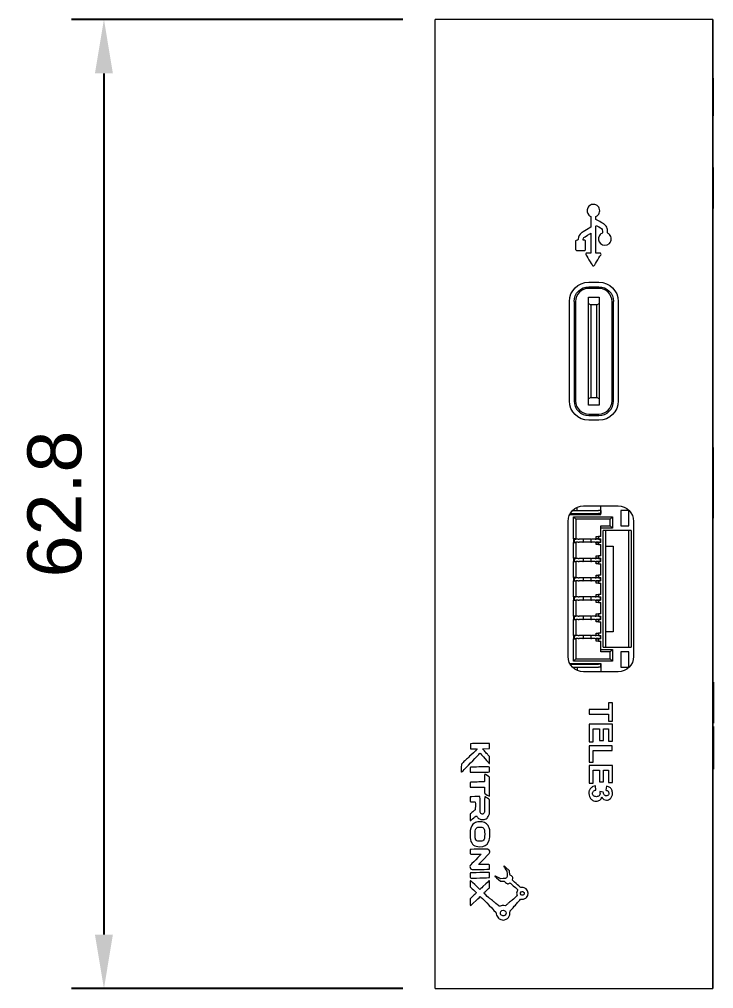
# Model space of a CAD drawing. Header units: millimetres. Extents: x 0 to 297, y 0 to 210.
# Drawn here: x 185.3 to 230.3, y 94.5 to 157.3 of the extents above; entities that cross this region are included whole.
import ezdxf

# ---------------------------------------------------------------- set-up
doc = ezdxf.new("R2010")
doc.units = ezdxf.units.MM
doc.header["$LTSCALE"] = 0.75
doc.layers.add('FD_Dimensions', color=7, linetype='Continuous', lineweight=13)
doc.layers.add('Visible', color=7, linetype='Continuous', lineweight=13)
doc.styles.get("Standard").update_dxf_attribs({"font": 'arial.ttf'})
doc.dimstyles.new('Dim-ISO-25', dxfattribs={"dimtxt": 3.5, "dimasz": 3.5, "dimexe": 2.1, "dimexo": 2.1, "dimgap": 1.4, "dimtad": 1, "dimzin": 12, "dimdsep": 46, "dimtxsty": 'Standard', "dimcen": 0, "dimazin": 3, "dimtp": 0.1, "dimtm": 0.1, "dimtfac": 0.714286, "dimtmove": 0, "dimatfit": 3, "dimfxl": 1, "dimtzin": 12, "dimarcsym": 0})

# ---------------------------------------------------------------- blocks, each defined once
blk = doc.blocks.new('*D11')
at = {"layer": 'Defpoints', "color": 0, "transparency": 16777216}
for p in [(212.286949, 157.340814), (190.797704, 94.540814), (212.286949, 94.540814)]:
    blk.add_point(p, dxfattribs=at)
at = {"layer": 'FD_Dimensions', "color": 0, "lineweight": -2, "transparency": 16777216}
for p, q in [((210.186949, 157.340814), (188.697704, 157.340814)), ((190.797704, 153.840814), (190.797704, 98.040814)), ((210.186949, 94.540814), (188.697704, 94.540814))]:
    blk.add_line(p, q, dxfattribs=at)
at = {"layer": 'FD_Dimensions', "color": 0, "transparency": 16777216}
for points in [[(190.21437, 153.840814), (191.381037, 153.840814), (190.797704, 157.340814)], [(190.21437, 98.040814), (191.381037, 98.040814), (190.797704, 94.540814)]]:
    blk.add_solid(points, dxfattribs=at)
at = {"layer": 'FD_Dimensions', "color": 0, "transparency": 16777216, "insert": (187.610698, 125.940814), "char_height": 3.5, "attachment_point": 5, "rotation": 90}
blk.add_mtext('62.8', dxfattribs=at)

msp = doc.modelspace()

# ---------------------------------------------------------------- linework, layer by layer
at = {"layer": 'Visible', "extrusion": (1, -2e-16, 2.966e-13)}
for p, q in [((230.286, 157.341), (212.287, 157.341)), ((212.287, 153.941), (212.287, 157.341)), ((230.286, 157.341), (230.287, 157.34)), ((230.286, 153.941), (230.286, 157.341)), ((230.287, 157.34), (230.287, 153.941)), ((230.287, 154.541), (230.297, 154.541)), ((230.297, 153.541), (230.297, 154.541)), ((212.287, 97.941), (212.287, 153.941)), ((230.286, 153.941), (230.286, 97.941)), ((230.287, 97.941), (230.287, 153.941)), ((230.297, 153.541), (230.297, 151.091)), ((230.297, 149.891), (230.297, 151.091)), ((230.287, 149.891), (230.297, 149.891)), ((230.287, 149.841), (230.297, 149.841)), ((230.297, 149.841), (230.297, 149.891)), ((230.287, 148.741), (230.297, 148.741)), ((230.297, 147.741), (230.297, 148.741)), ((230.297, 147.741), (230.297, 145.091)), ((230.297, 144.091), (230.297, 145.091)), ((222.334, 144.583), (222.375, 144.561)), ((222.375, 144.561), (222.375, 143.876)), ((222.701, 144.561), (222.742, 144.583)), ((222.703, 144.468), (222.701, 144.561)), ((222.705, 144.376), (222.703, 144.468)), ((222.375, 143.876), (222.089, 143.705)), ((222.951, 144.239), (222.705, 144.376)), ((230.287, 144.091), (230.297, 144.091)), ((223.123, 143.501), (223.076, 143.473)), ((223.12, 143.603), (223.123, 143.501)), ((223.448, 143.5), (223.448, 143.618)), ((223.494, 143.472), (223.448, 143.5)), ((221.379, 142.694), (221.379, 142.42)), ((221.54, 143.032), (221.49, 143.032)), ((221.544, 143.108), (221.54, 143.032)), ((221.877, 143.032), (221.877, 143.082)), ((221.931, 143.032), (221.877, 143.032)), ((222.036, 142.987), (222.011, 143.009)), ((222.036, 142.418), (222.036, 142.987)), ((222.373, 142.843), (222.371, 142.204)), ((222.705, 142.204), (222.703, 143.096)), ((221.379, 142.42), (221.399, 142.399)), ((221.731, 142.372), (221.993, 142.375)), ((221.993, 142.375), (222.015, 142.396)), ((222.015, 142.396), (222.036, 142.418)), ((222.371, 142.204), (222.231, 142.2)), ((222.845, 142.2), (222.705, 142.204)), ((222.237, 140.311), (222.897, 140.311)), ((230.297, 140.613), (230.287, 140.613)), ((230.297, 136.575), (230.297, 140.613)), ((222.237, 140.011), (222.897, 140.011)), ((222.897, 139.911), (222.237, 139.911)), ((220.987, 132.621), (220.987, 139.061)), ((221.287, 139.061), (221.287, 132.621)), ((221.387, 139.061), (221.387, 132.621)), ((222.217, 139.341), (222.917, 139.341)), ((222.217, 138.928), (222.217, 139.341)), ((222.217, 132.754), (222.217, 138.928)), ((222.217, 138.928), (222.367, 138.841)), ((222.767, 138.841), (222.367, 138.841)), ((222.367, 138.841), (222.367, 132.841)), ((222.767, 138.841), (222.917, 138.928)), ((222.767, 132.841), (222.767, 138.841)), ((222.917, 139.341), (222.917, 138.928)), ((222.917, 138.928), (222.917, 132.754)), ((223.747, 132.621), (223.747, 139.061)), ((223.847, 132.621), (223.847, 139.061)), ((224.147, 139.061), (224.147, 132.621)), ((230.297, 136.575), (230.287, 136.575)), ((222.367, 132.841), (222.217, 132.754)), ((222.217, 132.341), (222.217, 132.754)), ((222.367, 132.841), (222.767, 132.841)), ((222.917, 132.754), (222.767, 132.841)), ((222.917, 132.754), (222.917, 132.341)), ((222.917, 132.341), (222.217, 132.341)), ((222.237, 131.771), (222.897, 131.771)), ((222.237, 131.671), (222.897, 131.671)), ((222.897, 131.371), (222.237, 131.371)), ((230.287, 129.61), (230.297, 129.61)), ((230.287, 129.607), (230.297, 129.607)), ((230.297, 129.61), (230.297, 129.607)), ((230.297, 129.607), (230.297, 125.026)), ((221.497, 125.516), (221.497, 125.732)), ((221.897, 125.816), (224.147, 125.816)), ((223.022, 125.266), (223.022, 125.816)), ((221.004, 125.266), (223.022, 125.266)), ((221.037, 125.316), (221.031, 125.316)), ((221.037, 125.316), (222.862, 125.316)), ((221.183, 125.516), (222.862, 125.516)), ((221.247, 123.676), (221.247, 125.116)), ((221.247, 125.116), (223.772, 125.116)), ((221.247, 125.116), (221.397, 124.966)), ((221.497, 125.266), (221.497, 125.316)), ((223.012, 125.516), (222.862, 125.516)), ((223.012, 125.316), (222.862, 125.316)), ((223.012, 125.516), (223.012, 125.316)), ((223.772, 125.116), (223.622, 124.966)), ((223.772, 125.116), (223.772, 124.366)), ((224.322, 125.516), (224.322, 124.516)), ((224.847, 125.516), (224.322, 125.516)), ((224.847, 124.516), (224.847, 125.516)), ((230.287, 125.026), (230.297, 125.026)), ((230.287, 125.024), (230.297, 125.024)), ((230.297, 125.026), (230.297, 125.024)), ((220.897, 116.066), (220.897, 124.816)), ((223.622, 124.966), (221.397, 124.966)), ((221.397, 124.966), (221.397, 123.676)), ((223.022, 124.516), (223.622, 124.516)), ((223.022, 124.366), (223.022, 124.516)), ((223.772, 124.366), (223.022, 124.366)), ((223.022, 123.826), (223.022, 124.366)), ((223.622, 124.516), (223.622, 124.966)), ((223.772, 124.366), (223.622, 124.516)), ((224.322, 124.516), (224.847, 124.516)), ((225.147, 124.816), (225.147, 116.066)), ((222.722, 123.676), (222.722, 123.826)), ((222.722, 123.826), (222.872, 123.826)), ((223.022, 123.826), (222.872, 123.826)), ((222.872, 123.826), (222.872, 123.676)), ((224.997, 124.216), (223.172, 124.216)), ((223.172, 116.666), (223.172, 124.216)), ((223.322, 124.216), (223.322, 123.216)), ((224.847, 116.666), (224.847, 124.216)), ((224.997, 124.216), (224.997, 116.666)), ((221.247, 123.676), (221.247, 123.456)), ((221.397, 123.676), (221.247, 123.676)), ((221.247, 123.456), (221.397, 123.456)), ((221.247, 122.426), (221.247, 123.456)), ((221.297, 123.666), (221.297, 123.466)), ((221.297, 123.666), (221.397, 123.666)), ((221.297, 123.466), (221.397, 123.466)), ((221.543, 123.666), (221.397, 123.666)), ((221.543, 123.466), (221.397, 123.466)), ((221.397, 123.456), (221.397, 122.426)), ((221.543, 123.666), (221.614, 123.666)), ((221.543, 123.466), (221.614, 123.466)), ((221.855, 123.666), (221.614, 123.666)), ((221.855, 123.466), (221.614, 123.466)), ((221.855, 123.666), (221.884, 123.666)), ((221.855, 123.466), (221.884, 123.466)), ((222.384, 123.666), (221.884, 123.666)), ((221.884, 123.666), (221.884, 123.466)), ((222.384, 123.466), (221.884, 123.466)), ((222.384, 123.666), (222.414, 123.666)), ((222.384, 123.666), (222.384, 123.466)), ((222.384, 123.466), (222.414, 123.466)), ((222.655, 123.666), (222.414, 123.666)), ((222.655, 123.466), (222.414, 123.466)), ((222.655, 123.666), (222.726, 123.666)), ((222.655, 123.466), (222.726, 123.466)), ((222.872, 123.676), (222.722, 123.676)), ((222.722, 123.456), (222.872, 123.456)), ((222.722, 123.306), (222.722, 123.456)), ((222.872, 123.306), (222.722, 123.306)), ((222.872, 123.666), (222.726, 123.666)), ((222.872, 123.466), (222.726, 123.466)), ((222.872, 123.676), (223.022, 123.676)), ((222.872, 123.666), (222.972, 123.666)), ((222.872, 123.466), (222.972, 123.466)), ((223.022, 123.456), (222.872, 123.456)), ((222.872, 123.456), (222.872, 123.306)), ((222.872, 123.306), (223.022, 123.306)), ((222.972, 123.666), (222.972, 123.466)), ((223.022, 123.456), (223.022, 123.676)), ((223.022, 122.576), (223.022, 123.306)), ((223.322, 123.216), (223.822, 123.216)), ((223.322, 123.216), (223.322, 117.666)), ((223.822, 123.216), (223.822, 117.666)), ((222.722, 122.426), (222.722, 122.576)), ((222.722, 122.576), (222.872, 122.576)), ((223.022, 122.576), (222.872, 122.576)), ((222.872, 122.576), (222.872, 122.426)), ((221.397, 122.426), (221.247, 122.426)), ((221.247, 122.426), (221.247, 122.206)), ((221.247, 122.206), (221.397, 122.206)), ((221.247, 121.176), (221.247, 122.206)), ((221.297, 122.416), (221.297, 122.216)), ((221.297, 122.416), (221.397, 122.416)), ((221.297, 122.216), (221.397, 122.216)), ((221.543, 122.416), (221.397, 122.416)), ((221.543, 122.216), (221.397, 122.216)), ((221.397, 122.206), (221.397, 121.176)), ((221.543, 122.416), (221.614, 122.416)), ((221.543, 122.216), (221.614, 122.216)), ((221.855, 122.416), (221.614, 122.416)), ((221.855, 122.216), (221.614, 122.216)), ((221.855, 122.416), (221.884, 122.416)), ((221.855, 122.216), (221.884, 122.216)), ((222.384, 122.416), (221.884, 122.416)), ((221.884, 122.416), (221.884, 122.216)), ((222.384, 122.216), (221.884, 122.216)), ((222.384, 122.416), (222.414, 122.416)), ((222.384, 122.416), (222.384, 122.216)), ((222.384, 122.216), (222.414, 122.216)), ((222.655, 122.416), (222.414, 122.416)), ((222.655, 122.216), (222.414, 122.216)), ((222.655, 122.416), (222.726, 122.416)), ((222.655, 122.216), (222.726, 122.216)), ((222.872, 122.426), (222.722, 122.426)), ((222.722, 122.206), (222.872, 122.206)), ((222.722, 122.056), (222.722, 122.206)), ((222.872, 122.056), (222.722, 122.056)), ((222.872, 122.416), (222.726, 122.416)), ((222.872, 122.216), (222.726, 122.216)), ((222.872, 122.426), (223.022, 122.426)), ((222.872, 122.416), (222.972, 122.416)), ((222.872, 122.216), (222.972, 122.216)), ((223.022, 122.206), (222.872, 122.206)), ((222.872, 122.206), (222.872, 122.056)), ((222.872, 122.056), (223.022, 122.056)), ((222.972, 122.416), (222.972, 122.216)), ((223.022, 122.206), (223.022, 122.426)), ((223.022, 121.326), (223.022, 122.056)), ((222.722, 121.176), (222.722, 121.326)), ((222.722, 121.326), (222.872, 121.326)), ((223.022, 121.326), (222.872, 121.326)), ((222.872, 121.326), (222.872, 121.176)), ((221.397, 121.176), (221.247, 121.176)), ((221.247, 121.176), (221.247, 120.956)), ((221.247, 120.956), (221.397, 120.956)), ((221.247, 119.926), (221.247, 120.956)), ((221.297, 121.166), (221.297, 120.966)), ((221.297, 121.166), (221.397, 121.166)), ((221.297, 120.966), (221.397, 120.966)), ((221.543, 121.166), (221.397, 121.166)), ((221.543, 120.966), (221.397, 120.966)), ((221.397, 120.956), (221.397, 119.926)), ((221.543, 121.166), (221.614, 121.166)), ((221.543, 120.966), (221.614, 120.966)), ((221.855, 121.166), (221.614, 121.166)), ((221.855, 120.966), (221.614, 120.966)), ((221.855, 121.166), (221.884, 121.166)), ((221.855, 120.966), (221.884, 120.966)), ((222.384, 121.166), (221.884, 121.166)), ((221.884, 121.166), (221.884, 120.966)), ((222.384, 120.966), (221.884, 120.966)), ((222.384, 121.166), (222.414, 121.166)), ((222.384, 121.166), (222.384, 120.966)), ((222.384, 120.966), (222.414, 120.966)), ((222.655, 121.166), (222.414, 121.166)), ((222.655, 120.966), (222.414, 120.966)), ((222.655, 121.166), (222.726, 121.166)), ((222.655, 120.966), (222.726, 120.966)), ((222.872, 121.176), (222.722, 121.176)), ((222.722, 120.956), (222.872, 120.956)), ((222.722, 120.806), (222.722, 120.956)), ((222.872, 120.806), (222.722, 120.806)), ((222.872, 121.166), (222.726, 121.166)), ((222.872, 120.966), (222.726, 120.966)), ((222.872, 121.176), (223.022, 121.176)), ((222.872, 121.166), (222.972, 121.166)), ((222.872, 120.966), (222.972, 120.966)), ((223.022, 120.956), (222.872, 120.956)), ((222.872, 120.956), (222.872, 120.806)), ((222.872, 120.806), (223.022, 120.806)), ((222.972, 121.166), (222.972, 120.966)), ((223.022, 120.956), (223.022, 121.176)), ((223.022, 120.076), (223.022, 120.806)), ((222.722, 119.926), (222.722, 120.076)), ((222.722, 120.076), (222.872, 120.076)), ((223.022, 120.076), (222.872, 120.076)), ((222.872, 120.076), (222.872, 119.926)), ((221.397, 119.926), (221.247, 119.926)), ((221.247, 119.926), (221.247, 119.706)), ((221.247, 119.706), (221.397, 119.706)), ((221.247, 118.676), (221.247, 119.706)), ((221.297, 119.916), (221.297, 119.716)), ((221.297, 119.916), (221.397, 119.916)), ((221.297, 119.716), (221.397, 119.716)), ((221.543, 119.916), (221.397, 119.916)), ((221.543, 119.716), (221.397, 119.716)), ((221.397, 119.706), (221.397, 118.676)), ((221.543, 119.916), (221.614, 119.916)), ((221.543, 119.716), (221.614, 119.716)), ((221.855, 119.916), (221.614, 119.916)), ((221.855, 119.716), (221.614, 119.716)), ((221.855, 119.916), (221.884, 119.916)), ((221.855, 119.716), (221.884, 119.716)), ((222.384, 119.916), (221.884, 119.916)), ((221.884, 119.916), (221.884, 119.716)), ((222.384, 119.716), (221.884, 119.716)), ((222.384, 119.916), (222.414, 119.916)), ((222.384, 119.916), (222.384, 119.716)), ((222.384, 119.716), (222.414, 119.716)), ((222.655, 119.916), (222.414, 119.916)), ((222.655, 119.716), (222.414, 119.716)), ((222.655, 119.916), (222.726, 119.916)), ((222.655, 119.716), (222.726, 119.716)), ((222.872, 119.926), (222.722, 119.926)), ((222.722, 119.706), (222.872, 119.706)), ((222.722, 119.556), (222.722, 119.706)), ((222.872, 119.556), (222.722, 119.556)), ((222.872, 119.916), (222.726, 119.916)), ((222.872, 119.716), (222.726, 119.716)), ((222.872, 119.926), (223.022, 119.926)), ((222.872, 119.916), (222.972, 119.916)), ((222.872, 119.716), (222.972, 119.716)), ((223.022, 119.706), (222.872, 119.706)), ((222.872, 119.706), (222.872, 119.556)), ((222.872, 119.556), (223.022, 119.556)), ((222.972, 119.916), (222.972, 119.716)), ((223.022, 119.706), (223.022, 119.926)), ((223.022, 118.826), (223.022, 119.556)), ((222.722, 118.676), (222.722, 118.826)), ((222.722, 118.826), (222.872, 118.826)), ((223.022, 118.826), (222.872, 118.826)), ((222.872, 118.826), (222.872, 118.676)), ((221.397, 118.676), (221.247, 118.676)), ((221.247, 118.676), (221.247, 118.456)), ((221.247, 118.456), (221.397, 118.456)), ((221.247, 117.426), (221.247, 118.456)), ((221.297, 118.666), (221.297, 118.466)), ((221.297, 118.666), (221.397, 118.666)), ((221.297, 118.466), (221.397, 118.466)), ((221.543, 118.666), (221.397, 118.666)), ((221.543, 118.466), (221.397, 118.466)), ((221.397, 118.456), (221.397, 117.426)), ((221.543, 118.666), (221.614, 118.666)), ((221.543, 118.466), (221.614, 118.466)), ((221.855, 118.666), (221.614, 118.666)), ((221.855, 118.466), (221.614, 118.466)), ((221.855, 118.666), (221.884, 118.666)), ((221.855, 118.466), (221.884, 118.466)), ((222.384, 118.666), (221.884, 118.666)), ((221.884, 118.666), (221.884, 118.466)), ((222.384, 118.466), (221.884, 118.466)), ((222.384, 118.666), (222.414, 118.666)), ((222.384, 118.666), (222.384, 118.466)), ((222.384, 118.466), (222.414, 118.466)), ((222.655, 118.666), (222.414, 118.666)), ((222.655, 118.466), (222.414, 118.466)), ((222.655, 118.666), (222.726, 118.666)), ((222.655, 118.466), (222.726, 118.466)), ((222.872, 118.676), (222.722, 118.676)), ((222.722, 118.456), (222.872, 118.456)), ((222.722, 118.306), (222.722, 118.456)), ((222.872, 118.306), (222.722, 118.306)), ((222.872, 118.666), (222.726, 118.666)), ((222.872, 118.466), (222.726, 118.466)), ((222.872, 118.676), (223.022, 118.676)), ((222.872, 118.666), (222.972, 118.666)), ((222.872, 118.466), (222.972, 118.466)), ((223.022, 118.456), (222.872, 118.456)), ((222.872, 118.456), (222.872, 118.306)), ((222.872, 118.306), (223.022, 118.306)), ((222.972, 118.666), (222.972, 118.466)), ((223.022, 118.456), (223.022, 118.676)), ((223.022, 117.576), (223.022, 118.306)), ((222.722, 117.426), (222.722, 117.576)), ((222.722, 117.576), (222.872, 117.576)), ((223.022, 117.576), (222.872, 117.576)), ((222.872, 117.576), (222.872, 117.426)), ((223.322, 117.666), (223.322, 116.666)), ((223.822, 117.666), (223.322, 117.666)), ((221.397, 117.426), (221.247, 117.426)), ((221.247, 117.426), (221.247, 117.206)), ((221.247, 117.206), (221.397, 117.206)), ((221.247, 115.766), (221.247, 117.206)), ((221.297, 117.416), (221.297, 117.216)), ((221.297, 117.416), (221.397, 117.416)), ((221.297, 117.216), (221.397, 117.216)), ((221.543, 117.416), (221.397, 117.416)), ((221.543, 117.216), (221.397, 117.216)), ((221.397, 117.206), (221.397, 115.916)), ((221.543, 117.416), (221.614, 117.416)), ((221.543, 117.216), (221.614, 117.216)), ((221.855, 117.416), (221.614, 117.416)), ((221.855, 117.216), (221.614, 117.216)), ((221.855, 117.416), (221.884, 117.416)), ((221.855, 117.216), (221.884, 117.216)), ((222.384, 117.416), (221.884, 117.416)), ((221.884, 117.416), (221.884, 117.216)), ((222.384, 117.216), (221.884, 117.216)), ((222.384, 117.416), (222.414, 117.416)), ((222.384, 117.416), (222.384, 117.216)), ((222.384, 117.216), (222.414, 117.216)), ((222.655, 117.416), (222.414, 117.416)), ((222.655, 117.216), (222.414, 117.216)), ((222.655, 117.416), (222.726, 117.416)), ((222.655, 117.216), (222.726, 117.216)), ((222.872, 117.426), (222.722, 117.426)), ((222.722, 117.206), (222.872, 117.206)), ((222.722, 117.056), (222.722, 117.206)), ((222.872, 117.056), (222.722, 117.056)), ((222.872, 117.416), (222.726, 117.416)), ((222.872, 117.216), (222.726, 117.216)), ((222.872, 117.426), (223.022, 117.426)), ((222.872, 117.416), (222.972, 117.416)), ((222.872, 117.216), (222.972, 117.216)), ((223.022, 117.206), (222.872, 117.206)), ((222.872, 117.206), (222.872, 117.056)), ((222.872, 117.056), (223.022, 117.056)), ((222.972, 117.416), (222.972, 117.216)), ((223.022, 117.206), (223.022, 117.426)), ((223.022, 116.516), (223.022, 117.056)), ((223.022, 116.366), (223.022, 116.516)), ((223.022, 116.516), (223.772, 116.516)), ((223.622, 116.366), (223.022, 116.366)), ((223.172, 116.666), (224.997, 116.666)), ((223.772, 116.516), (223.622, 116.366)), ((223.622, 115.916), (223.622, 116.366)), ((223.772, 116.516), (223.772, 115.766)), ((224.322, 116.366), (224.322, 115.366)), ((224.847, 116.366), (224.322, 116.366)), ((224.847, 115.366), (224.847, 116.366)), ((221.004, 115.616), (223.022, 115.616)), ((221.037, 115.566), (221.031, 115.566)), ((221.037, 115.566), (222.862, 115.566)), ((221.247, 115.766), (221.397, 115.916)), ((223.772, 115.766), (221.247, 115.766)), ((221.397, 115.916), (223.622, 115.916)), ((221.497, 115.616), (221.497, 115.566)), ((223.012, 115.566), (222.862, 115.566)), ((223.012, 115.366), (223.012, 115.566)), ((223.022, 115.616), (223.022, 115.066)), ((223.772, 115.766), (223.622, 115.916)), ((221.183, 115.366), (222.862, 115.366)), ((221.497, 115.366), (221.497, 115.149)), ((224.147, 115.066), (221.897, 115.066)), ((223.012, 115.366), (222.862, 115.366)), ((224.322, 115.366), (224.847, 115.366)), ((230.287, 114.395), (230.337, 114.395)), ((230.287, 114.352), (230.337, 114.352)), ((230.337, 114.395), (230.337, 114.352)), ((230.337, 114.352), (230.337, 114.202)), ((230.287, 114.202), (230.337, 114.202)), ((230.287, 114.134), (230.337, 114.134)), ((230.287, 113.852), (230.337, 113.852)), ((230.337, 114.202), (230.337, 114.134)), ((230.337, 114.134), (230.337, 113.852)), ((230.337, 113.852), (230.337, 113.239)), ((223.518, 113.066), (223.518, 112.621)), ((223.772, 113.066), (223.518, 113.066)), ((223.772, 111.874), (223.772, 113.066)), ((230.287, 113.239), (230.337, 113.239)), ((230.337, 113.239), (230.337, 112.944)), ((223.518, 112.621), (222.272, 112.621)), ((222.272, 112.621), (222.272, 112.318)), ((230.287, 112.944), (230.337, 112.944)), ((230.287, 112.933), (230.337, 112.933)), ((230.287, 112.933), (230.337, 112.933)), ((230.287, 112.652), (230.337, 112.652)), ((230.337, 112.933), (230.337, 112.652)), ((230.337, 112.933), (230.337, 112.933)), ((230.337, 112.652), (230.337, 112.349)), ((222.272, 112.318), (223.518, 112.318)), ((223.518, 112.318), (223.518, 111.874)), ((223.518, 111.874), (223.772, 111.874)), ((230.287, 112.349), (230.337, 112.349)), ((230.287, 112.343), (230.337, 112.343)), ((230.287, 112.143), (230.337, 112.143)), ((230.287, 112.051), (230.337, 112.051)), ((230.287, 112.039), (230.337, 112.039)), ((230.337, 112.349), (230.337, 112.343)), ((230.337, 112.343), (230.337, 112.143)), ((230.337, 112.143), (230.337, 112.051)), ((230.337, 112.051), (230.337, 112.039)), ((230.337, 112.039), (230.337, 111.736)), ((223.772, 111.678), (222.272, 111.678)), ((222.272, 111.678), (222.272, 110.538)), ((222.525, 111.376), (222.933, 111.376)), ((222.525, 110.538), (222.525, 111.376)), ((222.933, 111.376), (222.933, 110.623)), ((223.186, 111.376), (223.518, 111.376)), ((223.186, 110.623), (223.186, 111.376)), ((223.518, 111.376), (223.518, 110.566)), ((223.772, 110.566), (223.772, 111.678)), ((230.287, 111.736), (230.337, 111.736)), ((230.287, 111.517), (230.337, 111.517)), ((230.287, 111.512), (230.337, 111.512)), ((230.287, 111.359), (230.337, 111.359)), ((230.337, 111.517), (230.337, 111.512)), ((230.337, 111.512), (230.337, 111.359)), ((230.337, 111.359), (230.337, 110.912)), ((222.272, 110.538), (222.525, 110.538)), ((222.933, 110.623), (223.186, 110.623)), ((223.518, 110.566), (223.772, 110.566)), ((230.287, 110.912), (230.337, 110.912)), ((230.337, 110.912), (230.337, 110.403)), ((214.562, 110.227), (214.565, 110.075)), ((214.565, 110.075), (214.781, 110.072)), ((215.811, 110.423), (215.197, 110.42)), ((215.343, 110.075), (215.805, 110.088)), ((215.429, 109.984), (215.343, 110.075)), ((215.805, 110.088), (215.808, 110.256)), ((215.808, 110.256), (215.811, 110.423)), ((223.76, 110.273), (222.272, 110.273)), ((222.272, 110.273), (222.272, 109.217)), ((222.525, 109.97), (223.76, 109.97)), ((222.525, 109.217), (222.525, 109.97)), ((223.76, 109.97), (223.76, 110.273)), ((230.287, 110.403), (230.337, 110.403)), ((230.287, 110.21), (230.337, 110.21)), ((230.287, 110.099), (230.337, 110.099)), ((230.287, 109.978), (230.337, 109.978)), ((230.287, 109.912), (230.337, 109.912)), ((230.337, 110.403), (230.337, 110.21)), ((230.337, 110.21), (230.337, 110.099)), ((230.337, 110.099), (230.337, 109.978)), ((230.337, 109.978), (230.337, 109.912)), ((230.337, 109.912), (230.337, 109.738)), ((215.811, 109.574), (215.766, 109.624)), ((215.811, 109.348), (215.811, 109.574)), ((230.287, 109.738), (230.337, 109.738)), ((230.337, 109.738), (230.337, 109.388)), ((230.337, 109.388), (230.337, 108.751)), ((213.983, 109.087), (213.975, 108.876)), ((214.098, 109.198), (213.983, 109.087)), ((214.55, 108.708), (214.553, 108.556)), ((215.805, 108.581), (215.808, 108.72)), ((222.272, 109.217), (222.525, 109.217)), ((223.772, 109.001), (222.272, 109.001)), ((222.272, 109.001), (222.272, 107.86)), ((222.525, 108.698), (222.933, 108.698)), ((222.525, 107.86), (222.525, 108.698)), ((222.933, 108.698), (222.933, 107.945)), ((223.186, 108.698), (223.518, 108.698)), ((223.186, 107.945), (223.186, 108.698)), ((223.518, 108.698), (223.518, 107.889)), ((223.772, 107.889), (223.772, 109.001)), ((230.287, 108.751), (230.337, 108.751)), ((230.287, 108.749), (230.337, 108.749)), ((230.337, 108.751), (230.337, 108.749)), ((214.553, 108.556), (215.08, 108.561)), ((215.706, 108.573), (215.805, 108.581)), ((214.551, 107.73), (214.553, 107.584)), ((214.553, 107.584), (215.476, 107.584)), ((215.476, 107.584), (215.48, 107.397)), ((222.272, 107.86), (222.525, 107.86)), ((222.704, 107.398), (222.67, 107.677)), ((222.933, 107.945), (223.186, 107.945)), ((223.386, 107.655), (223.341, 107.39)), ((223.518, 107.889), (223.772, 107.889)), ((215.812, 106.775), (215.748, 106.821)), ((215.808, 106.335), (215.812, 106.775)), ((223.183, 107.276), (222.948, 107.307)), ((215.816, 104.838), (215.777, 104.95)), ((215.816, 104.564), (215.816, 104.838)), ((216.827, 102.308), (216.932, 102.152)), ((216.932, 102.152), (216.949, 101.984)), ((217.096, 102.182), (217.034, 102.234)), ((217.104, 102.076), (217.096, 102.182)), ((216.381, 101.608), (216.508, 101.498)), ((216.515, 101.657), (216.445, 101.693)), ((216.508, 101.498), (216.633, 101.505)), ((216.679, 101.666), (216.515, 101.657)), ((216.633, 101.505), (216.759, 101.511)), ((216.844, 101.674), (216.679, 101.666)), ((216.759, 101.511), (216.804, 101.456)), ((216.895, 101.728), (216.844, 101.674)), ((214.61, 100.425), (214.546, 100.362)), ((214.546, 100.362), (214.55, 100.14)), ((216.833, 99.911), (216.726, 99.918)), ((216.878, 99.951), (216.833, 99.911)), ((217.766, 100.281), (217.808, 100.329)), ((217.808, 100.329), (217.912, 100.33)), ((212.287, 94.541), (212.287, 97.941)), ((230.286, 94.541), (230.286, 97.941)), ((230.287, 97.941), (230.287, 94.542)), ((212.287, 94.541), (230.286, 94.541)), ((230.286, 94.541), (230.287, 94.542))]:
    msp.add_line(p, q, dxfattribs=at)
at = {"layer": 'Visible', "extrusion": (0, -2e-16, -1)}
for centre, radius, start, end in [((-222.237, 139.061), 1.25, 0, 90), ((-222.897, 139.061), 1.25, 90, 180), ((-222.237, 139.061), 0.95, 0, 90), ((-222.897, 139.061), 0.95, 90, 180), ((-222.237, 132.621), 1.25, 270, 0), ((-222.897, 132.621), 1.25, 180, 270), ((-221.897, 124.816), 1, 0, 90), ((-224.147, 124.816), 1, 90, 180), ((-221.897, 116.066), 1, 270, 0), ((-224.147, 116.066), 1, 180, 270), ((-222.468, 107.161), 0.502, 163.09308, 178.41475)]:
    msp.add_arc(centre, radius, start, end, dxfattribs=at)
at = {"layer": 'Visible'}
for centre, radius, start, end in [((222.237, 139.061), 0.85, 90, 180), ((222.897, 139.061), 0.85, 0, 90), ((222.237, 132.621), 0.95, 180, 270), ((222.237, 132.621), 0.85, 180, 270), ((222.897, 132.621), 0.95, 270, 0), ((222.897, 132.621), 0.85, 270, 0)]:
    msp.add_arc(centre, radius, start, end, dxfattribs=at)
for points in [[(222.169, 145.131), (222.09, 144.967), (222.12, 144.779), (222.245, 144.654)], [(222.353, 145.313), (222.294, 145.285), (222.198, 145.19), (222.169, 145.131)], [(222.634, 145.346), (222.543, 145.368), (222.442, 145.356), (222.353, 145.313)], [(222.826, 145.234), (222.763, 145.296), (222.71, 145.327), (222.634, 145.346)], [(222.95, 144.945), (222.95, 145.062), (222.913, 145.148), (222.826, 145.234)], [(222.245, 144.654), (222.272, 144.628), (222.311, 144.596), (222.334, 144.583)], [(222.742, 144.583), (222.765, 144.596), (222.805, 144.628), (222.831, 144.654)], [(222.831, 144.654), (222.909, 144.732), (222.95, 144.833), (222.95, 144.945)], [(222.703, 143.096), (222.702, 143.717), (222.704, 143.989), (222.709, 143.989)], [(222.709, 143.989), (222.726, 143.989), (223.046, 143.806), (223.069, 143.784)], [(223.241, 144.071), (223.217, 144.088), (223.087, 144.163), (222.951, 144.239)], [(223.432, 143.794), (223.4, 143.911), (223.333, 144.008), (223.241, 144.071)], [(221.764, 143.508), (221.632, 143.419), (221.554, 143.277), (221.544, 143.108)], [(222.089, 143.705), (221.932, 143.611), (221.786, 143.522), (221.764, 143.508)], [(221.877, 143.082), (221.877, 143.14), (221.89, 143.176), (221.924, 143.209)], [(221.924, 143.209), (221.945, 143.23), (222.358, 143.483), (222.37, 143.483)], [(222.37, 143.483), (222.373, 143.483), (222.374, 143.195), (222.373, 142.843)], [(222.916, 143.302), (222.836, 143.14), (222.866, 142.954), (222.991, 142.828)], [(223.076, 143.473), (223.018, 143.437), (222.943, 143.358), (222.916, 143.302)], [(223.069, 143.784), (223.108, 143.745), (223.116, 143.715), (223.12, 143.603)], [(223.448, 143.618), (223.448, 143.714), (223.445, 143.747), (223.432, 143.794)], [(223.586, 143.394), (223.561, 143.422), (223.519, 143.457), (223.494, 143.472)], [(223.697, 143.117), (223.697, 143.225), (223.661, 143.314), (223.586, 143.394)], [(221.387, 142.988), (221.382, 142.975), (221.379, 142.875), (221.379, 142.694)], [(221.49, 143.032), (221.434, 143.032), (221.401, 143.018), (221.387, 142.988)], [(222.011, 143.009), (221.988, 143.03), (221.98, 143.032), (221.931, 143.032)], [(222.991, 142.828), (223.157, 142.662), (223.412, 142.662), (223.578, 142.828)], [(223.578, 142.828), (223.658, 142.908), (223.697, 143.004), (223.697, 143.117)], [(221.399, 142.399), (221.41, 142.388), (221.431, 142.377), (221.444, 142.375)], [(221.444, 142.375), (221.457, 142.372), (221.587, 142.371), (221.731, 142.372)], [(222.043, 142.107), (222.048, 142.082), (222.451, 141.43), (222.481, 141.399)], [(222.074, 142.186), (222.053, 142.174), (222.037, 142.135), (222.043, 142.107)], [(222.231, 142.2), (222.142, 142.197), (222.085, 142.192), (222.074, 142.186)], [(222.595, 141.399), (222.625, 141.43), (223.028, 142.082), (223.033, 142.107)], [(223.002, 142.186), (222.991, 142.192), (222.934, 142.197), (222.845, 142.2)], [(223.033, 142.107), (223.039, 142.135), (223.023, 142.174), (223.002, 142.186)], [(222.481, 141.399), (222.496, 141.383), (222.507, 141.379), (222.538, 141.379)], [(222.538, 141.379), (222.569, 141.379), (222.58, 141.383), (222.595, 141.399)], [(214.571, 110.397), (214.564, 110.387), (214.56, 110.311), (214.562, 110.227)], [(215.197, 110.42), (214.667, 110.416), (214.581, 110.413), (214.571, 110.397)], [(214.996, 110.059), (214.996, 110.048), (214.846, 109.901), (214.595, 109.668)], [(214.781, 110.072), (214.899, 110.07), (214.996, 110.064), (214.996, 110.059)], [(215.618, 109.784), (215.561, 109.844), (215.476, 109.934), (215.429, 109.984)], [(214.595, 109.668), (214.365, 109.455), (214.23, 109.327), (214.098, 109.198)], [(214.157, 108.728), (214.484, 109.063), (215.019, 109.615), (215.1, 109.702)], [(215.1, 109.702), (215.145, 109.75), (215.187, 109.79), (215.192, 109.79)], [(215.192, 109.79), (215.201, 109.79), (215.297, 109.683), (215.61, 109.325)], [(215.61, 109.325), (215.707, 109.213), (215.793, 109.121), (215.799, 109.121)], [(215.766, 109.624), (215.742, 109.652), (215.675, 109.724), (215.618, 109.784)], [(215.799, 109.121), (215.806, 109.121), (215.811, 109.211), (215.811, 109.348)], [(213.975, 108.876), (213.971, 108.761), (213.967, 108.646), (213.965, 108.621)], [(213.978, 108.567), (213.986, 108.562), (214.055, 108.624), (214.157, 108.728)], [(214.556, 108.874), (214.551, 108.866), (214.548, 108.792), (214.55, 108.708)], [(215.601, 108.915), (215.246, 108.915), (214.566, 108.888), (214.556, 108.874)], [(215.808, 108.72), (215.813, 108.934), (215.833, 108.915), (215.601, 108.915)], [(213.965, 108.621), (213.964, 108.596), (213.97, 108.572), (213.978, 108.567)], [(215.08, 108.561), (215.369, 108.564), (215.651, 108.569), (215.706, 108.573)], [(215.483, 108.186), (215.483, 107.978), (215.48, 107.944), (215.463, 107.938)], [(215.495, 108.435), (215.487, 108.43), (215.483, 108.332), (215.483, 108.186)], [(215.801, 108.24), (215.782, 108.267), (215.506, 108.442), (215.495, 108.435)], [(215.798, 107), (215.813, 107.01), (215.816, 108.22), (215.801, 108.24)], [(214.555, 107.895), (214.552, 107.885), (214.55, 107.81), (214.551, 107.73)], [(214.78, 107.922), (214.593, 107.916), (214.559, 107.912), (214.555, 107.895)], [(215.222, 107.93), (215.1, 107.93), (214.901, 107.927), (214.78, 107.922)], [(215.463, 107.938), (215.453, 107.934), (215.344, 107.93), (215.222, 107.93)], [(215.48, 107.397), (215.482, 107.276), (215.488, 107.203), (215.497, 107.192)], [(214.556, 106.966), (214.545, 106.95), (214.544, 106.689), (214.554, 106.661)], [(215.175, 106.985), (215.152, 106.999), (214.566, 106.981), (214.556, 106.966)], [(215.194, 106.466), (215.191, 106.85), (215.186, 106.978), (215.175, 106.985)], [(215.493, 106.975), (215.487, 106.972), (215.483, 106.746), (215.483, 106.473)], [(215.748, 106.821), (215.636, 106.902), (215.503, 106.982), (215.493, 106.975)], [(215.497, 107.192), (215.526, 107.158), (215.785, 106.992), (215.798, 107)], [(214.554, 106.661), (214.56, 106.645), (214.586, 106.642), (214.717, 106.642)], [(214.717, 106.642), (214.847, 106.642), (214.873, 106.639), (214.88, 106.623)], [(214.88, 106.623), (214.894, 106.585), (214.887, 106.151), (214.872, 106.123)], [(215.279, 105.86), (215.197, 105.901), (215.197, 105.897), (215.194, 106.466)], [(215.483, 106.473), (215.483, 105.979), (215.483, 105.978), (215.454, 105.924)], [(215.776, 105.816), (215.802, 105.891), (215.803, 105.915), (215.808, 106.335)], [(214.557, 105.855), (214.544, 105.824), (214.546, 105.46), (214.558, 105.44)], [(214.711, 105.986), (214.631, 105.925), (214.561, 105.866), (214.557, 105.855)], [(214.591, 105.44), (214.64, 105.477), (214.764, 105.583), (214.852, 105.661)], [(214.872, 106.123), (214.863, 106.108), (214.791, 106.046), (214.711, 105.986)], [(214.852, 105.661), (214.902, 105.706), (214.947, 105.743), (214.952, 105.743)], [(214.952, 105.743), (214.956, 105.743), (214.968, 105.725), (214.98, 105.703)], [(214.98, 105.703), (215.022, 105.62), (215.074, 105.57), (215.154, 105.532)], [(215.154, 105.532), (215.227, 105.497), (215.244, 105.494), (215.355, 105.494)], [(215.376, 105.854), (215.33, 105.84), (215.32, 105.84), (215.279, 105.86)], [(215.355, 105.494), (215.495, 105.495), (215.555, 105.515), (215.64, 105.592)], [(215.454, 105.924), (215.432, 105.881), (215.416, 105.867), (215.376, 105.854)], [(215.64, 105.592), (215.7, 105.646), (215.738, 105.709), (215.776, 105.816)], [(214.834, 105.27), (214.686, 105.185), (214.581, 105.009), (214.547, 104.789)], [(214.558, 105.44), (214.568, 105.425), (214.572, 105.425), (214.591, 105.44)], [(215.143, 105.35), (215.001, 105.341), (214.921, 105.32), (214.834, 105.27)], [(214.867, 104.497), (214.864, 104.76), (214.873, 104.83), (214.92, 104.897)], [(214.92, 104.897), (214.973, 104.973), (215.02, 104.998), (215.124, 105.008)], [(215.124, 105.008), (215.282, 105.023), (215.372, 104.998), (215.425, 104.926)], [(215.707, 105.111), (215.597, 105.286), (215.405, 105.367), (215.143, 105.35)], [(215.425, 104.926), (215.484, 104.846), (215.489, 104.817), (215.489, 104.546)], [(215.777, 104.95), (215.756, 105.011), (215.724, 105.084), (215.707, 105.111)], [(214.547, 104.789), (214.53, 104.674), (214.541, 104.28), (214.564, 104.195)], [(214.9, 104.218), (214.872, 104.274), (214.87, 104.291), (214.867, 104.497)], [(215.489, 104.546), (215.489, 104.295), (215.488, 104.29), (215.456, 104.222)], [(215.731, 104.046), (215.808, 104.207), (215.816, 104.259), (215.816, 104.564)], [(214.564, 104.195), (214.654, 103.869), (214.827, 103.738), (215.17, 103.738)], [(214.976, 104.121), (214.951, 104.142), (214.916, 104.185), (214.9, 104.218)], [(215.165, 104.084), (215.025, 104.084), (215.022, 104.085), (214.976, 104.121)], [(215.365, 104.119), (215.31, 104.086), (215.299, 104.084), (215.165, 104.084)], [(215.17, 103.738), (215.451, 103.738), (215.631, 103.836), (215.731, 104.046)], [(215.456, 104.222), (215.431, 104.168), (215.412, 104.146), (215.365, 104.119)], [(214.556, 103.551), (214.551, 103.543), (214.547, 103.479), (214.547, 103.408)], [(214.547, 103.408), (214.547, 103.311), (214.551, 103.275), (214.564, 103.265)], [(215.452, 103.583), (214.894, 103.576), (214.565, 103.565), (214.556, 103.551)], [(214.564, 103.265), (214.577, 103.254), (214.666, 103.253), (214.916, 103.259)], [(215.252, 103.251), (215.252, 103.241), (215.099, 103.08), (214.912, 102.893)], [(214.916, 103.259), (215.199, 103.266), (215.252, 103.265), (215.252, 103.251)], [(215.72, 103.564), (215.678, 103.583), (215.642, 103.586), (215.452, 103.583)], [(215.461, 102.958), (215.833, 103.335), (215.836, 103.338), (215.819, 103.44)], [(215.819, 103.44), (215.81, 103.497), (215.777, 103.538), (215.72, 103.564)], [(214.553, 102.516), (214.509, 102.431), (214.545, 102.321), (214.632, 102.276)], [(214.912, 102.893), (214.725, 102.706), (214.564, 102.536), (214.553, 102.516)], [(215.112, 102.591), (215.112, 102.599), (215.269, 102.764), (215.461, 102.958)], [(215.443, 102.582), (215.199, 102.578), (215.112, 102.581), (215.112, 102.591)], [(215.792, 102.571), (215.778, 102.583), (215.698, 102.586), (215.443, 102.582)], [(215.795, 102.282), (215.819, 102.302), (215.816, 102.551), (215.792, 102.571)], [(216.727, 102.498), (216.707, 102.498), (216.736, 102.443), (216.827, 102.308)], [(216.905, 102.348), (216.828, 102.419), (216.734, 102.498), (216.727, 102.498)], [(214.562, 102.034), (214.54, 102.016), (214.541, 101.728), (214.562, 101.71)], [(214.562, 101.71), (214.585, 101.692), (215.789, 101.718), (215.801, 101.737)], [(215.183, 102.055), (214.805, 102.049), (214.571, 102.041), (214.562, 102.034)], [(214.632, 102.276), (214.672, 102.255), (214.707, 102.254), (215.227, 102.261)], [(215.8, 102.047), (215.791, 102.061), (215.691, 102.062), (215.183, 102.055)], [(215.227, 102.261), (215.575, 102.267), (215.786, 102.274), (215.795, 102.282)], [(215.801, 101.737), (215.814, 101.757), (215.812, 102.027), (215.8, 102.047)], [(216.445, 101.693), (216.177, 101.835), (216.158, 101.844), (216.152, 101.828)], [(216.152, 101.828), (216.147, 101.812), (216.168, 101.792), (216.381, 101.608)], [(216.956, 101.799), (216.951, 101.79), (216.923, 101.758), (216.895, 101.728)], [(217.034, 102.234), (217, 102.262), (216.942, 102.314), (216.905, 102.348)], [(216.949, 101.984), (216.958, 101.892), (216.961, 101.809), (216.956, 101.799)], [(217.182, 101.872), (217.118, 101.906), (217.117, 101.91), (217.104, 102.076)], [(217.257, 101.827), (217.247, 101.836), (217.213, 101.856), (217.182, 101.872)], [(217.299, 101.635), (217.334, 101.696), (217.316, 101.779), (217.257, 101.827)], [(214.558, 101.525), (214.543, 101.502), (214.544, 101.166), (214.558, 101.138)], [(214.616, 101.502), (214.578, 101.535), (214.567, 101.539), (214.558, 101.525)], [(214.558, 101.138), (214.564, 101.127), (214.655, 101.039), (214.759, 100.943)], [(215.109, 101.037), (215.019, 101.126), (214.677, 101.448), (214.616, 101.502)], [(215.374, 101.15), (215.272, 101.049), (215.186, 100.967), (215.183, 100.967)], [(215.798, 101.532), (215.784, 101.541), (215.653, 101.423), (215.374, 101.15)], [(215.794, 101.074), (215.815, 101.094), (215.818, 101.52), (215.798, 101.532)], [(216.804, 101.456), (216.863, 101.385), (216.936, 101.332), (216.976, 101.332)], [(216.976, 101.332), (216.993, 101.332), (217.03, 101.345), (217.056, 101.362)], [(217.056, 101.362), (217.083, 101.378), (217.113, 101.392), (217.123, 101.392)], [(217.123, 101.392), (217.133, 101.392), (217.163, 101.371), (217.19, 101.346)], [(217.19, 101.346), (217.217, 101.321), (217.285, 101.26), (217.342, 101.211)], [(217.282, 101.586), (217.282, 101.596), (217.29, 101.619), (217.299, 101.635)], [(217.528, 101.353), (217.392, 101.471), (217.281, 101.576), (217.282, 101.586)], [(217.342, 101.211), (217.567, 101.014), (217.621, 100.962), (217.621, 100.942)], [(217.797, 101.114), (217.784, 101.128), (217.663, 101.235), (217.528, 101.353)], [(217.912, 101.089), (217.834, 101.089), (217.816, 101.093), (217.797, 101.114)], [(214.811, 100.613), (214.736, 100.544), (214.646, 100.459), (214.61, 100.425)], [(214.759, 100.943), (214.863, 100.848), (214.948, 100.763), (214.948, 100.754)], [(214.948, 100.754), (214.948, 100.746), (214.886, 100.683), (214.811, 100.613)], [(214.945, 100.259), (215.081, 100.391), (215.198, 100.499), (215.203, 100.499)], [(215.183, 100.967), (215.181, 100.967), (215.147, 100.998), (215.109, 101.037)], [(215.203, 100.499), (215.233, 100.499), (215.957, 99.768), (216.203, 99.489)], [(215.735, 100.45), (215.653, 100.513), (215.434, 100.716), (215.434, 100.73)], [(215.434, 100.73), (215.434, 100.738), (215.454, 100.764), (215.479, 100.785)], [(215.479, 100.785), (215.524, 100.824), (215.762, 101.042), (215.794, 101.074)], [(217.597, 100.558), (217.597, 100.555), (217.343, 100.337), (217.274, 100.28)], [(217.591, 100.856), (217.556, 100.781), (217.552, 100.685), (217.579, 100.608)], [(217.579, 100.608), (217.589, 100.582), (217.597, 100.559), (217.597, 100.558)], [(217.621, 100.942), (217.621, 100.93), (217.608, 100.891), (217.591, 100.856)], [(217.851, 100.626), (217.778, 100.699), (217.818, 100.816), (217.92, 100.829)], [(218.013, 100.625), (217.959, 100.577), (217.9, 100.577), (217.851, 100.626)], [(218.044, 101.078), (218.022, 101.084), (217.963, 101.089), (217.912, 101.089)], [(217.92, 100.829), (217.964, 100.835), (217.976, 100.831), (218.011, 100.799)], [(218.011, 100.799), (218.046, 100.769), (218.052, 100.754), (218.052, 100.712)], [(218.052, 100.712), (218.052, 100.669), (218.046, 100.655), (218.013, 100.625)], [(214.55, 100.14), (214.551, 100.006), (214.558, 99.916), (214.565, 99.914)], [(214.565, 99.914), (214.579, 99.909), (214.618, 99.944), (214.945, 100.259)], [(215.887, 100.329), (215.822, 100.382), (215.753, 100.437), (215.735, 100.45)], [(216.083, 100.171), (216.041, 100.204), (215.953, 100.275), (215.887, 100.329)], [(216.219, 100.059), (216.186, 100.087), (216.125, 100.138), (216.083, 100.171)], [(216.465, 99.873), (216.446, 99.873), (216.369, 99.932), (216.219, 100.059)], [(216.552, 99.899), (216.515, 99.885), (216.476, 99.873), (216.465, 99.873)], [(216.726, 99.918), (216.635, 99.924), (216.608, 99.921), (216.552, 99.899)], [(216.961, 100.02), (216.94, 100.003), (216.902, 99.972), (216.878, 99.951)], [(217.107, 100.141), (217.047, 100.091), (216.982, 100.036), (216.961, 100.02)], [(217.274, 100.28), (217.242, 100.254), (217.166, 100.191), (217.107, 100.141)], [(217.331, 99.784), (217.436, 99.903), (217.542, 100.025), (217.568, 100.055)], [(217.568, 100.055), (217.594, 100.085), (217.64, 100.137), (217.67, 100.171)], [(217.67, 100.171), (217.7, 100.205), (217.744, 100.254), (217.766, 100.281)], [(217.912, 100.33), (218.004, 100.331), (218.025, 100.335), (218.091, 100.369)], [(216.203, 99.489), (216.215, 99.475), (216.233, 99.426), (216.242, 99.382)], [(216.242, 99.382), (216.267, 99.266), (216.314, 99.177), (216.386, 99.112)], [(216.52, 99.372), (216.47, 99.488), (216.561, 99.618), (216.691, 99.618)], [(216.659, 99.257), (216.603, 99.265), (216.546, 99.312), (216.52, 99.372)], [(216.813, 99.303), (216.762, 99.259), (216.726, 99.248), (216.659, 99.257)], [(216.691, 99.618), (216.746, 99.618), (216.761, 99.612), (216.805, 99.575)], [(216.773, 98.992), (216.925, 99.036), (217.022, 99.114), (217.088, 99.244)], [(216.805, 99.575), (216.896, 99.497), (216.899, 99.379), (216.813, 99.303)], [(217.088, 99.244), (217.119, 99.304), (217.123, 99.328), (217.124, 99.42)], [(217.124, 99.42), (217.124, 99.479), (217.129, 99.536), (217.133, 99.547)], [(217.133, 99.547), (217.138, 99.558), (217.227, 99.665), (217.331, 99.784)], [(216.386, 99.112), (216.46, 99.045), (216.511, 99.019), (216.616, 98.991)], [(216.616, 98.991), (216.692, 98.97), (216.699, 98.97), (216.773, 98.992)]]:
    msp.add_open_spline(points, degree=3, dxfattribs=at)
for points, knots in [([(222.364, 107.521), (222.329, 107.472), (222.258, 107.371), (222.25, 107.248), (222.246, 107.184)], [-0.03635885, -0.03635885, -0.03635885, -0.03635885, -0.01885102, 0, 0, 0, 0]), ([(222.67, 107.677), (222.61, 107.665), (222.493, 107.643), (222.406, 107.561), (222.364, 107.521)], [-0.03500314, -0.03500314, -0.03500314, -0.03500314, -0.01717298, 0, 0, 0, 0]), ([(222.541, 107.327), (222.563, 107.344), (222.611, 107.383), (222.671, 107.393), (222.704, 107.398)], [-0.01804035, -0.01804035, -0.01804035, -0.01804035, -0.00970365, 0, 0, 0, 0]), ([(223.341, 107.39), (223.371, 107.386), (223.426, 107.377), (223.47, 107.343), (223.491, 107.327)], [-0.01647176, -0.01647176, -0.01647176, -0.01647176, -0.00756277, 0, 0, 0, 0]), ([(223.604, 107.572), (223.573, 107.59), (223.504, 107.628), (223.428, 107.646), (223.386, 107.655)], [-0.0234007, -0.0234007, -0.0234007, -0.0234007, -0.01272123, 0, 0, 0, 0]), ([(223.732, 107.416), (223.715, 107.447), (223.683, 107.508), (223.63, 107.551), (223.604, 107.572)], [-0.02032193, -0.02032193, -0.02032193, -0.02032193, -0.00986654, 0, 0, 0, 0]), ([(223.778, 107.193), (223.776, 107.232), (223.773, 107.31), (223.745, 107.381), (223.732, 107.416)], [-0.02297552, -0.02297552, -0.02297552, -0.02297552, -0.01113862, 0, 0, 0, 0]), ([(222.246, 107.184), (222.252, 107.115), (222.262, 106.982), (222.345, 106.876), (222.386, 106.824)], [-0.0392905, -0.0392905, -0.0392905, -0.0392905, -0.01926404, 0, 0, 0, 0]), ([(222.386, 106.824), (222.434, 106.782), (222.531, 106.699), (222.659, 106.686), (222.722, 106.68)], [-0.0374413, -0.0374413, -0.0374413, -0.0374413, -0.01864179, 0, 0, 0, 0]), ([(222.485, 107.186), (222.487, 107.212), (222.492, 107.265), (222.525, 107.306), (222.541, 107.327)], [-0.01550679, -0.01550679, -0.01550679, -0.01550679, -0.00770497, 0, 0, 0, 0]), ([(222.552, 107.036), (222.533, 107.057), (222.493, 107.1), (222.488, 107.157), (222.485, 107.186)], [-0.01684244, -0.01684244, -0.01684244, -0.01684244, -0.00837035, 0, 0, 0, 0]), ([(222.734, 106.975), (222.699, 106.977), (222.632, 106.98), (222.578, 107.018), (222.552, 107.036)], [-0.01954547, -0.01954547, -0.01954547, -0.01954547, -0.00915037, 0, 0, 0, 0]), ([(222.906, 107.033), (222.882, 107.016), (222.831, 106.98), (222.768, 106.977), (222.734, 106.975)], [-0.01848491, -0.01848491, -0.01848491, -0.01848491, -0.00982907, 0, 0, 0, 0]), ([(222.97, 107.175), (222.967, 107.148), (222.962, 107.094), (222.925, 107.054), (222.906, 107.033)], [-0.01594366, -0.01594366, -0.01594366, -0.01594366, -0.00803243, 0, 0, 0, 0]), ([(222.954, 106.757), (222.984, 106.786), (223.043, 106.843), (223.066, 106.923), (223.078, 106.964)], [-0.024425, -0.024425, -0.024425, -0.024425, -0.01243418, 0, 0, 0, 0]), ([(223.078, 106.964), (223.118, 106.901), (223.193, 106.783), (223.33, 106.759), (223.393, 106.748)], [-0.03980494, -0.03980494, -0.03980494, -0.03980494, -0.01855476, 0, 0, 0, 0]), ([(223.233, 107.098), (223.218, 107.122), (223.184, 107.176), (223.183, 107.24), (223.183, 107.276)], [-0.01883878, -0.01883878, -0.01883878, -0.01883878, -0.01034314, 0, 0, 0, 0]), ([(223.376, 107.036), (223.348, 107.039), (223.293, 107.043), (223.253, 107.08), (223.233, 107.098)], [-0.01593114, -0.01593114, -0.01593114, -0.01593114, -0.00776632, 0, 0, 0, 0]), ([(223.497, 107.081), (223.48, 107.068), (223.444, 107.041), (223.4, 107.038), (223.376, 107.036)], [-0.01315513, -0.01315513, -0.01315513, -0.01315513, -0.00689669, 0, 0, 0, 0]), ([(223.393, 106.748), (223.439, 106.753), (223.533, 106.762), (223.606, 106.822), (223.643, 106.853)], [-0.0276346, -0.0276346, -0.0276346, -0.0276346, -0.01417503, 0, 0, 0, 0]), ([(223.491, 107.327), (223.505, 107.308), (223.535, 107.272), (223.54, 107.225), (223.542, 107.201)], [-0.01386575, -0.01386575, -0.01386575, -0.01386575, -0.00694858, 0, 0, 0, 0]), ([(223.542, 107.201), (223.54, 107.178), (223.537, 107.133), (223.51, 107.098), (223.497, 107.081)], [-0.0130579, -0.0130579, -0.0130579, -0.0130579, -0.00623689, 0, 0, 0, 0]), ([(223.643, 106.853), (223.682, 106.9), (223.764, 106.999), (223.773, 107.127), (223.778, 107.193)], [-0.03738578, -0.03738578, -0.03738578, -0.03738578, -0.01937897, 0, 0, 0, 0]), ([(222.722, 106.68), (222.765, 106.683), (222.85, 106.689), (222.92, 106.735), (222.954, 106.757)], [-0.02485166, -0.02485166, -0.02485166, -0.02485166, -0.01209379, 0, 0, 0, 0])]:
    msp.add_open_spline(points, degree=3, knots=knots, dxfattribs=at)
at = {"layer": 'Visible', "extrusion": (-4.3134e-12, 1.615e-12, -1)}
msp.add_open_spline([(218.278, 100.575), (218.354, 100.778), (218.242, 101.018), (218.044, 101.078)], degree=3, dxfattribs=at)
at = {"layer": 'Visible', "extrusion": (8.3997e-12, -1.64617e-11, -1)}
msp.add_open_spline([(218.091, 100.369), (218.18, 100.414), (218.244, 100.485), (218.278, 100.575)], degree=3, dxfattribs=at)

# ---------------------------------------------------------------- dimensions: what is measured, and where the dimension line sits
at = {"layer": 'FD_Dimensions'}
dim = msp.add_linear_dim(base=(190.798, 94.541), p1=(212.287, 157.341), p2=(212.287, 94.541), angle=270, dimstyle='Dim-ISO-25', override={"dimlfac": 1, "dimclrd": 0, "dimclre": 0}, dxfattribs=at)
dim.commit()
dim.dimension.update_dxf_attribs({"geometry": '*D11', "text_midpoint": (187.611, 125.941)})

doc.saveas('drawing.dxf')
